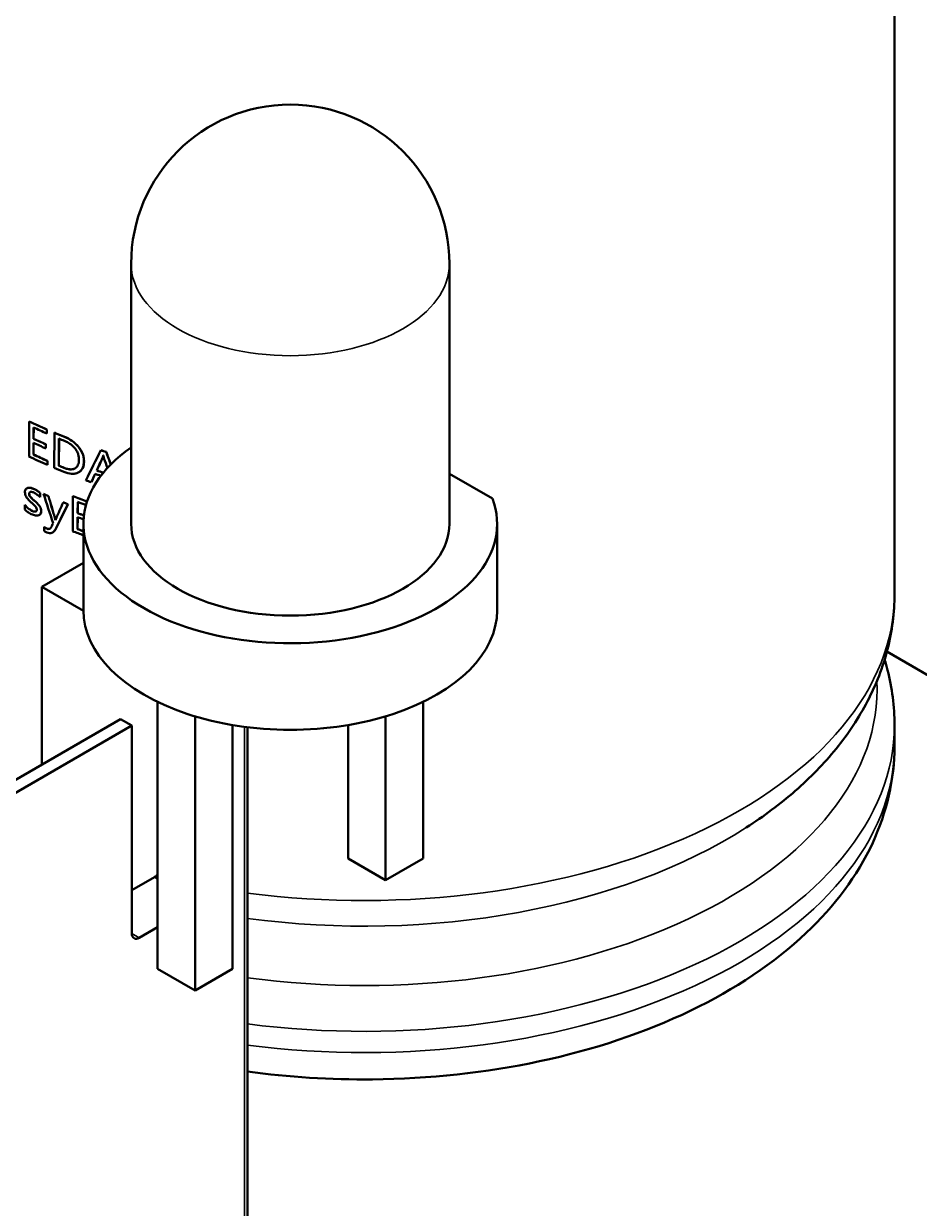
# Model space of a CAD drawing. Header units: millimetres. Extents: x -86 to 841, y -58 to 594.
# Drawn here: x 179.64 to 188.09, y 205.02 to 216.18 of the extents above; entities that cross this region are included whole.
import ezdxf

# ---------------------------------------------------------------- set-up
doc = ezdxf.new("R2010")
doc.units = ezdxf.units.MM
doc.layers.add('Visible (ISO)', color=7, linetype='Continuous', lineweight=50)
doc.layers.add('Visible Narrow (ISO)', color=7, linetype='Continuous', lineweight=35)

msp = doc.modelspace()

# ---------------------------------------------------------------- linework, layer by layer
at = {"layer": 'Visible (ISO)'}
for p, q in [((187.853, 221.454), (187.853, 210.803)), ((180.657, 211.467), (180.657, 213.917)), ((183.657, 211.467), (183.657, 213.917)), ((179.696, 212.432), (179.694, 212.101)), ((179.696, 212.432), (179.697, 212.432)), ((179.736, 212.268), (179.737, 212.374)), ((179.738, 212.374), (179.737, 212.269)), ((179.862, 212.317), (179.863, 212.356)), ((179.863, 212.356), (179.863, 212.318)), ((179.863, 212.356), (179.863, 212.356)), ((179.735, 212.119), (179.736, 212.23)), ((179.736, 212.268), (179.737, 212.269)), ((179.737, 212.23), (179.736, 212.119)), ((179.862, 212.317), (179.863, 212.318)), ((179.933, 212.325), (179.931, 211.994)), ((179.933, 212.325), (179.934, 212.326)), ((179.976, 212.269), (179.974, 212.014)), ((179.975, 212.014), (179.977, 212.269)), ((179.735, 212.119), (179.736, 212.119)), ((179.852, 212.216), (179.853, 212.216)), ((179.852, 212.178), (179.852, 212.216)), ((179.852, 212.178), (179.853, 212.178)), ((179.853, 212.216), (179.853, 212.178)), ((180.371, 212.16), (180.371, 212.16)), ((180.421, 212.143), (180.422, 212.143)), ((179.868, 212.059), (179.869, 212.059)), ((179.868, 212.021), (179.868, 212.059)), ((179.868, 212.021), (179.869, 212.022)), ((179.869, 212.059), (179.869, 212.022)), ((179.974, 212.014), (179.975, 212.014)), ((180.395, 212.109), (180.394, 212.11)), ((180.163, 211.953), (180.164, 211.953)), ((180.332, 211.969), (180.333, 211.97)), ((184.064, 211.704), (183.657, 211.939)), ((179.672, 211.8), (179.672, 211.8)), ((180.282, 211.858), (180.282, 211.859)), ((179.798, 211.757), (179.799, 211.758)), ((179.798, 211.717), (179.798, 211.757)), ((179.798, 211.717), (179.799, 211.717)), ((179.799, 211.758), (179.799, 211.717)), ((179.831, 211.748), (179.832, 211.748)), ((179.877, 211.727), (179.878, 211.728)), ((180.016, 211.669), (180.017, 211.669)), ((180.108, 211.728), (180.106, 211.396)), ((180.108, 211.728), (180.109, 211.728)), ((180.152, 211.566), (180.153, 211.672)), ((180.154, 211.672), (180.153, 211.567)), ((179.654, 211.644), (179.655, 211.645)), ((179.654, 211.644), (179.654, 211.601)), ((180.061, 211.651), (180.062, 211.652)), ((180.152, 211.566), (180.153, 211.567)), ((179.792, 211.55), (179.792, 211.55)), ((179.938, 211.523), (179.939, 211.524)), ((179.943, 211.502), (179.938, 211.523)), ((179.939, 211.524), (179.944, 211.502)), ((179.943, 211.502), (179.944, 211.502)), ((179.944, 211.501), (179.943, 211.502)), ((179.944, 211.502), (179.944, 211.502)), ((180.151, 211.417), (180.152, 211.528)), ((180.153, 211.528), (180.152, 211.417)), ((180.207, 211.467), (180.207, 210.651)), ((184.107, 211.467), (184.107, 210.651)), ((179.837, 211.436), (179.838, 211.437)), ((179.837, 211.436), (179.837, 211.4)), ((179.916, 211.385), (179.917, 211.385)), ((180.151, 211.417), (180.152, 211.417)), ((180.207, 211.098), (179.815, 210.872)), ((179.815, 210.872), (180.207, 210.645)), ((179.815, 209.198), (179.815, 210.872)), ((187.781, 210.262), (198.407, 204.127)), ((180.906, 207.274), (180.906, 209.787)), ((183.409, 208.311), (183.409, 209.787)), ((180.558, 209.627), (177.765, 208.014)), ((177.835, 207.933), (180.664, 209.565)), ((180.664, 209.565), (180.558, 209.627)), ((180.664, 209.565), (180.664, 207.606)), ((181.259, 207.07), (181.259, 209.651)), ((181.613, 207.274), (181.613, 209.57)), ((181.754, 209.549), (181.754, 204.527)), ((182.702, 208.311), (182.702, 209.57)), ((183.055, 208.107), (183.055, 209.651)), ((187.853, 209.57), (187.853, 209.37)), ((182.702, 208.311), (183.055, 208.107)), ((183.055, 208.107), (183.409, 208.311)), ((180.664, 208.014), (180.876, 208.137)), ((180.734, 207.565), (180.906, 207.664)), ((180.906, 207.274), (181.259, 207.07)), ((181.259, 207.07), (181.613, 207.274))]:
    msp.add_line(p, q, dxfattribs=at)
msp.add_arc((182.157, 213.917), 1.5, 0, 180, dxfattribs=at)
for centre, major_axis, ratio, start_param, end_param in [((182.853, 214.674), (-5.001, 0.031), 0.58143, 0.891177, 0.933393), ((182.853, 214.674), (5, -0.031), 0.58143, 4.03279, 4.075014), ((182.853, 214.636), (-5.001, 0.031), 0.58143, 0.901698, 0.933355), ((182.853, 214.529), (5.001, -0.031), 0.58143, 4.043105, 4.072429), ((182.853, 214.491), (-5.001, 0.031), 0.58143, 0.901446, 0.93077), ((182.853, 214.529), (-5, 0.031), 0.58143, 0.901535, 0.930865), ((182.853, 214.674), (5.001, -0.031), 0.58143, 4.092433, 4.11599), ((182.853, 214.674), (-5, 0.031), 0.58143, 0.950873, 0.974435), ((182.853, 214.636), (5.001, -0.031), 0.58143, 4.103016, 4.115502), ((182.853, 214.38), (-5.001, 0.031), 0.58143, 0.901223, 0.934746), ((182.853, 214.38), (5, -0.031), 0.58143, 4.042838, 4.076368), ((182.157, 211.467), (-1.95, 0), 0.57735, 5.590025, 9.63702), ((204.157, 224.291), (-25.112, -24.463), 0.328748, 5.527019, 5.539487), ((182.853, 214.674), (-5, 0.031), 0.581431, 1.05502, 1.066677), ((182.853, 214.674), (5.001, -0.031), 0.581432, 4.196555, 4.20821), ((205.247, 230.278), (5.313, 36.164), 0.742652, 2.201326, 2.205041), ((205.241, 230.274), (-5.311, -36.155), 0.742652, 5.342939, 5.346648), ((182.853, 214.342), (5.001, -0.031), 0.58143, 4.03219, 4.076272), ((182.853, 214.38), (-5.001, 0.031), 0.58143, 0.960968, 0.972966), ((182.853, 214.38), (5, -0.031), 0.581431, 4.102595, 4.114596), ((182.853, 211.64), (-4.505, -9.226), 0.235428, 4.778547, 4.791393), ((182.853, 211.64), (-4.504, -9.225), 0.235429, 4.778491, 4.791339), ((182.853, 217.696), (-3.228, 13.652), 0.279774, 1.927402, 1.934743), ((182.853, 214.342), (-5.001, 0.031), 0.58143, 0.950256, 0.972964), ((182.853, 211.575), (-4.481, -9.481), 0.233939, 4.784592, 4.792762), ((182.853, 211.575), (-4.482, -9.483), 0.23394, 4.78458, 4.79281), ((182.853, 214.433), (5.001, -0.031), 0.58143, 4.184133, 4.196579), ((182.853, 214.47), (-5.001, 0.031), 0.58143, 1.046077, 1.060401), ((182.853, 214.47), (5, -0.031), 0.58143, 4.187722, 4.201979), ((182.853, 214.342), (-5.001, 0.031), 0.581431, 1.022398, 1.034339), ((180.709, 211.849), (-1.053, -0.091), 0.282951, 6.256792, 6.402886), ((182.853, 214.052), (5.001, -0.031), 0.581431, 4.067075, 4.078584), ((205.954, 228.788), (-4.959, -37.328), 0.74622, 5.282761, 5.291044), ((182.853, 214.052), (-5, 0.031), 0.581431, 0.925512, 0.937024), ((182.853, 215.82), (-3.231, 14.183), 0.269126, 1.801741, 1.81679), ((182.853, 215.82), (-3.23, 14.18), 0.269127, 1.801771, 1.816824), ((182.853, 212.05), (-4.512, -9.141), 0.235879, 4.86973, 4.886152), ((182.853, 214.052), (5.001, -0.031), 0.581431, 4.11286, 4.12361), ((182.853, 214.052), (-5, 0.031), 0.58143, 0.971306, 0.982059), ((182.853, 214.147), (-5.001, 0.031), 0.58143, 0.993354, 1.024988), ((182.853, 214.147), (5, -0.031), 0.58143, 4.134988, 4.166505), ((182.853, 214.109), (5.001, -0.031), 0.58143, 4.145613, 4.164138), ((203.659, 224.142), (-24.819, -23.816), 0.320019, 5.555029, 5.565502), ((203.664, 224.145), (24.825, 23.821), 0.320019, 2.413451, 2.423922), ((182.853, 214.003), (5.001, -0.031), 0.58143, 4.145455, 4.15959), ((182.853, 214.003), (-5, 0.031), 0.58143, 1.003906, 1.017891), ((182.853, 212.312), (4.659, 7.614), 0.238653, 1.825249, 1.82985), ((182.853, 213.965), (-5.001, 0.031), 0.58143, 1.003795, 1.017214), ((182.157, 211.467), (1.5, 0), 0.57735, 3.141593, 6.283185), ((179.937, 211.426), (-0.123, 0.013), 0.478814, 0.674895, 0.981515), ((182.853, 213.815), (5.001, -0.031), 0.58143, 4.134358, 4.158482), ((182.853, 213.853), (-5.001, 0.031), 0.58143, 1.003566, 1.016889), ((182.853, 213.853), (5, -0.031), 0.58143, 4.145202, 4.158357), ((182.157, 210.651), (-1.95, 0), 0.57735, 0, 3.141593), ((180.876, 208.218), (0.05, 0.0866), 0.57735, 3.926991, 4.363123), ((180.734, 207.647), (-0.05, -0.0866), 0.57735, 5.497787, 7.068583)]:
    msp.add_ellipse(centre, major_axis=major_axis, ratio=ratio, start_param=start_param, end_param=end_param, dxfattribs=at)
for points, knots in [([(180.127, 212.178), (180.119, 212.187), (180.11, 212.196), (180.101, 212.204), (180.087, 212.216), (180.071, 212.227), (180.056, 212.235), (180.046, 212.24), (180.037, 212.244), (180.027, 212.248)], [0, 0, 0, 0, 0.0000366217, 0.0000366217, 0.0000366217, 0.0000940427, 0.0000940427, 0.0000940427, 0.0001282937, 0.0001282937, 0.0001282937, 0.0001282937]), ([(180.16, 212.191), (180.142, 212.213), (180.121, 212.232), (180.076, 212.264), (180.053, 212.276), (180.029, 212.286)], [0, 0, 0, 0, 0.00855877, 0.00855877, 0.01710103, 0.01710103, 0.01710103, 0.01710103]), ([(180.03, 212.286), (180.054, 212.277), (180.077, 212.264), (180.122, 212.232), (180.143, 212.213), (180.161, 212.191)], [-0.01710117, -0.01710117, -0.01710117, -0.01710117, -0.00855989, -0.00855989, 0, 0, 0, 0]), ([(180.164, 212.07), (180.164, 212.079), (180.164, 212.087), (180.162, 212.105), (180.159, 212.115), (180.153, 212.135), (180.149, 212.145), (180.138, 212.163), (180.133, 212.171), (180.127, 212.178)], [0, 0, 0, 0, 0.00306514, 0.00306514, 0.00638116, 0.00638116, 0.009917, 0.009917, 0.01278182, 0.01278182, 0.01278182, 0.01278182]), ([(180.212, 212.054), (180.212, 212.064), (180.212, 212.075), (180.208, 212.098), (180.205, 212.111), (180.195, 212.136), (180.189, 212.148), (180.175, 212.171), (180.168, 212.181), (180.16, 212.191)], [0, 0, 0, 0, 0.003813, 0.003813, 0.00818941, 0.00818941, 0.01257546, 0.01257546, 0.01632709, 0.01632709, 0.01632709, 0.01632709]), ([(180.161, 212.191), (180.169, 212.182), (180.176, 212.172), (180.19, 212.149), (180.196, 212.136), (180.205, 212.111), (180.209, 212.098), (180.212, 212.075), (180.213, 212.064), (180.213, 212.054)], [-0.0163273, -0.0163273, -0.0163273, -0.0163273, -0.01255812, -0.01255812, -0.00814601, -0.00814601, -0.00379594, -0.00379594, 0, 0, 0, 0]), ([(180.126, 211.988), (180.132, 211.991), (180.138, 211.995), (180.148, 212.006), (180.152, 212.013), (180.159, 212.029), (180.161, 212.037), (180.164, 212.053), (180.164, 212.062), (180.164, 212.07)], [0, 0, 0, 0, 0.0029437, 0.0029437, 0.00653283, 0.00653283, 0.00992637, 0.00992637, 0.01304243, 0.01304243, 0.01304243, 0.01304243]), ([(180.158, 211.95), (180.166, 211.954), (180.174, 211.959), (180.188, 211.972), (180.194, 211.981), (180.204, 212), (180.207, 212.011), (180.211, 212.032), (180.212, 212.043), (180.212, 212.054)], [0, 0, 0, 0, 0.00389659, 0.00389659, 0.00846287, 0.00846287, 0.01299997, 0.01299997, 0.01698128, 0.01698128, 0.01698128, 0.01698128]), ([(180.213, 212.054), (180.213, 212.043), (180.212, 212.033), (180.208, 212.011), (180.205, 212.001), (180.195, 211.981), (180.189, 211.973), (180.176, 211.961), (180.17, 211.957), (180.164, 211.953)], [-0.01698131, -0.01698131, -0.01698131, -0.01698131, -0.01299979, -0.01299979, -0.00846205, -0.00846205, -0.00389619, -0.00389619, -0.00086407, -0.00086407, -0.00086407, -0.00086407]), ([(180.394, 212.11), (180.393, 212.105), (180.392, 212.1), (180.391, 212.095), (180.39, 212.093), (180.389, 212.091), (180.388, 212.088)], [0, 0, 0, 0, 0.00001931394, 0.00001931394, 0.00001931394, 0.00002936793, 0.00002936793, 0.00002936793, 0.00002936793]), ([(180.389, 212.089), (180.391, 212.093), (180.392, 212.098), (180.393, 212.102), (180.394, 212.105), (180.394, 212.107), (180.395, 212.109)], [0, 0, 0, 0, 0.00001932907, 0.00001932907, 0.00001932907, 0.00002851437, 0.00002851437, 0.00002851437, 0.00002851437]), ([(180.401, 212.084), (180.4, 212.087), (180.399, 212.09), (180.398, 212.093), (180.397, 212.098), (180.396, 212.104), (180.395, 212.109)], [0, 0, 0, 0, 0.00001030729, 0.00001030729, 0.00001030729, 0.00002924575, 0.00002924575, 0.00002924575, 0.00002924575]), ([(180.023, 211.994), (180.042, 211.986), (180.061, 211.981), (180.087, 211.979), (180.096, 211.979), (180.112, 211.982), (180.119, 211.984), (180.126, 211.988)], [0, 0, 0, 0, 0.00671428, 0.00671428, 0.01002184, 0.01002184, 0.01337735, 0.01337735, 0.01337735, 0.01337735]), ([(180.023, 211.956), (180.048, 211.946), (180.072, 211.94), (180.107, 211.938), (180.118, 211.938), (180.139, 211.942), (180.149, 211.945), (180.158, 211.95)], [0, 0, 0, 0, 0.00881573, 0.00881573, 0.01312764, 0.01312764, 0.01756067, 0.01756067, 0.01756067, 0.01756067]), ([(180.127, 211.988), (180.119, 211.984), (180.11, 211.981), (180.1, 211.98), (180.087, 211.979), (180.072, 211.98), (180.057, 211.984), (180.046, 211.986), (180.035, 211.99), (180.024, 211.994)], [0, 0, 0, 0, 0.0000391565, 0.0000391565, 0.0000391565, 0.0000939298, 0.0000939298, 0.0000939298, 0.0001334571, 0.0001334571, 0.0001334571, 0.0001334571]), ([(179.681, 211.804), (179.675, 211.802), (179.67, 211.8), (179.666, 211.796), (179.662, 211.792), (179.659, 211.786), (179.657, 211.78), (179.656, 211.775), (179.655, 211.771), (179.655, 211.766)], [0, 0, 0, 0, 0.00002706314, 0.00002706314, 0.00002706314, 0.00005449766, 0.00005449766, 0.00005449766, 0.00007276127, 0.00007276127, 0.00007276127, 0.00007276127]), ([(179.744, 211.793), (179.738, 211.796), (179.731, 211.798), (179.725, 211.8), (179.719, 211.802), (179.713, 211.804), (179.707, 211.805), (179.698, 211.806), (179.689, 211.806), (179.681, 211.804)], [0, 0, 0, 0, 0.00002391265, 0.00002391265, 0.00002391265, 0.00004780156, 0.00004780156, 0.00004780156, 0.00008567767, 0.00008567767, 0.00008567767, 0.00008567767]), ([(179.682, 211.804), (179.687, 211.806), (179.692, 211.806), (179.698, 211.806), (179.703, 211.806), (179.708, 211.805), (179.714, 211.804), (179.724, 211.802), (179.734, 211.798), (179.745, 211.793)], [0, 0, 0, 0, 0.00002398734, 0.00002398734, 0.00002398734, 0.00004564515, 0.00004564515, 0.00004564515, 0.00008546989, 0.00008546989, 0.00008546989, 0.00008546989]), ([(179.798, 211.757), (179.794, 211.761), (179.789, 211.765), (179.785, 211.768), (179.78, 211.772), (179.775, 211.775), (179.77, 211.778), (179.762, 211.784), (179.753, 211.789), (179.744, 211.793)], [0, 0, 0, 0, 0.00001858906, 0.00001858906, 0.00001858906, 0.00003717393, 0.00003717393, 0.00003717393, 0.00007099953, 0.00007099953, 0.00007099953, 0.00007099953]), ([(179.745, 211.793), (179.75, 211.791), (179.754, 211.788), (179.759, 211.786), (179.764, 211.783), (179.769, 211.78), (179.774, 211.777), (179.782, 211.771), (179.791, 211.765), (179.799, 211.758)], [0, 0, 0, 0, 0.00001857721, 0.00001857721, 0.00001857721, 0.00003716223, 0.00003716223, 0.00003716223, 0.00007104071, 0.00007104071, 0.00007104071, 0.00007104071]), ([(179.666, 211.723), (179.669, 211.718), (179.672, 211.713), (179.68, 211.703), (179.684, 211.698), (179.697, 211.685), (179.706, 211.676), (179.715, 211.668)], [0, 0, 0, 0, 0.001694216, 0.001694216, 0.003668459, 0.003668459, 0.007330212, 0.007330212, 0.007330212, 0.007330212]), ([(179.696, 211.75), (179.696, 211.752), (179.696, 211.754), (179.697, 211.758), (179.698, 211.76), (179.7, 211.763), (179.702, 211.764), (179.705, 211.766), (179.706, 211.767), (179.708, 211.767)], [0, 0, 0, 0, 0.000807507, 0.000807507, 0.001660701, 0.001660701, 0.002541538, 0.002541538, 0.003383073, 0.003383073, 0.003383073, 0.003383073]), ([(179.705, 211.724), (179.701, 211.729), (179.698, 211.734), (179.697, 211.74), (179.696, 211.743), (179.696, 211.747), (179.696, 211.75)], [0, 0, 0, 0, 0.000018698, 0.000018698, 0.000018698, 0.00003022252, 0.00003022252, 0.00003022252, 0.00003022252]), ([(179.704, 211.765), (179.702, 211.764), (179.701, 211.763), (179.699, 211.76), (179.698, 211.758), (179.697, 211.754), (179.697, 211.752), (179.697, 211.75)], [-0.002524675, -0.002524675, -0.002524675, -0.002524675, -0.001660696, -0.001660696, -0.00080749, -0.00080749, 0, 0, 0, 0]), ([(179.697, 211.75), (179.697, 211.745), (179.698, 211.739), (179.7, 211.733), (179.702, 211.73), (179.703, 211.727), (179.705, 211.724)], [0, 0, 0, 0, 0.00002003529, 0.00002003529, 0.00002003529, 0.00003030301, 0.00003030301, 0.00003030301, 0.00003030301]), ([(179.705, 211.724), (179.709, 211.719), (179.714, 211.714), (179.727, 211.7), (179.736, 211.692), (179.744, 211.685)], [-0.005663827, -0.005663827, -0.005663827, -0.005663827, -0.003284473, -0.003284473, 0, 0, 0, 0]), ([(179.743, 211.685), (179.737, 211.691), (179.73, 211.697), (179.715, 211.711), (179.708, 211.718), (179.705, 211.724)], [0, 0, 0, 0, 0.002721799, 0.002721799, 0.006035093, 0.006035093, 0.006035093, 0.006035093]), ([(179.708, 211.767), (179.711, 211.768), (179.714, 211.768), (179.717, 211.768), (179.719, 211.768), (179.722, 211.767), (179.725, 211.766), (179.73, 211.765), (179.735, 211.763), (179.74, 211.761)], [0, 0, 0, 0, 0.00001241194, 0.00001241194, 0.00001241194, 0.00002332662, 0.00002332662, 0.00002332662, 0.00004236659, 0.00004236659, 0.00004236659, 0.00004236659]), ([(179.715, 211.668), (179.722, 211.662), (179.729, 211.655), (179.743, 211.642), (179.751, 211.634), (179.757, 211.627)], [0, 0, 0, 0, 0.002924403, 0.002924403, 0.005898873, 0.005898873, 0.005898873, 0.005898873]), ([(179.74, 211.761), (179.745, 211.758), (179.751, 211.756), (179.756, 211.752), (179.761, 211.749), (179.767, 211.745), (179.772, 211.741), (179.781, 211.734), (179.79, 211.726), (179.798, 211.717)], [0, 0, 0, 0, 0.00002071129, 0.00002071129, 0.00002071129, 0.00004144261, 0.00004144261, 0.00004144261, 0.00007847021, 0.00007847021, 0.00007847021, 0.00007847021]), ([(179.795, 211.63), (179.789, 211.64), (179.78, 211.651), (179.762, 211.668), (179.752, 211.677), (179.743, 211.685)], [0, 0, 0, 0, 0.003547352, 0.003547352, 0.007010254, 0.007010254, 0.007010254, 0.007010254]), ([(179.744, 211.685), (179.753, 211.678), (179.763, 211.669), (179.78, 211.651), (179.79, 211.641), (179.796, 211.631)], [-0.007010258, -0.007010258, -0.007010258, -0.007010258, -0.003547534, -0.003547534, 0, 0, 0, 0]), ([(179.719, 211.59), (179.713, 211.593), (179.707, 211.597), (179.701, 211.601), (179.695, 211.604), (179.689, 211.609), (179.684, 211.613), (179.673, 211.622), (179.663, 211.633), (179.654, 211.644)], [0, 0, 0, 0, 0.00002411131, 0.00002411131, 0.00002411131, 0.00004675413, 0.00004675413, 0.00004675413, 0.0000903818, 0.0000903818, 0.0000903818, 0.0000903818]), ([(179.654, 211.601), (179.663, 211.592), (179.672, 211.584), (179.693, 211.57), (179.704, 211.563), (179.715, 211.558)], [0, 0, 0, 0, 0.003934316, 0.003934316, 0.008192874, 0.008192874, 0.008192874, 0.008192874]), ([(179.655, 211.645), (179.66, 211.638), (179.665, 211.632), (179.671, 211.627), (179.676, 211.621), (179.682, 211.616), (179.687, 211.611), (179.698, 211.603), (179.709, 211.596), (179.72, 211.591)], [0, 0, 0, 0, 0.00002408543, 0.00002408543, 0.00002408543, 0.00004780567, 0.00004780567, 0.00004780567, 0.0000904597, 0.0000904597, 0.0000904597, 0.0000904597]), ([(179.715, 211.558), (179.722, 211.555), (179.729, 211.552), (179.735, 211.55), (179.742, 211.548), (179.749, 211.546), (179.755, 211.545), (179.765, 211.544), (179.774, 211.544), (179.782, 211.546)], [0, 0, 0, 0, 0.00002601562, 0.00002601562, 0.00002601562, 0.00005190329, 0.00005190329, 0.00005190329, 0.00008984195, 0.00008984195, 0.00008984195, 0.00008984195]), ([(179.767, 211.6), (179.767, 211.596), (179.766, 211.592), (179.763, 211.586), (179.762, 211.585), (179.757, 211.582), (179.754, 211.581), (179.746, 211.581), (179.741, 211.582), (179.73, 211.585), (179.725, 211.588), (179.719, 211.59)], [0, 0, 0, 0, 0.001507147, 0.001507147, 0.002738584, 0.002738584, 0.004121882, 0.004121882, 0.006037863, 0.006037863, 0.008156392, 0.008156392, 0.008156392, 0.008156392]), ([(179.72, 211.591), (179.725, 211.588), (179.731, 211.586), (179.741, 211.582), (179.747, 211.581), (179.754, 211.582), (179.757, 211.582), (179.76, 211.583)], [-0.00815649, -0.00815649, -0.00815649, -0.00815649, -0.006039338, -0.006039338, -0.004124451, -0.004124451, -0.002804351, -0.002804351, -0.002804351, -0.002804351]), ([(179.757, 211.627), (179.76, 211.622), (179.764, 211.616), (179.765, 211.611), (179.766, 211.607), (179.767, 211.603), (179.767, 211.6)], [0, 0, 0, 0, 0.0000195377, 0.0000195377, 0.0000195377, 0.00003182247, 0.00003182247, 0.00003182247, 0.00003182247]), ([(179.782, 211.546), (179.786, 211.547), (179.789, 211.548), (179.796, 211.553), (179.799, 211.555), (179.804, 211.563), (179.806, 211.567), (179.808, 211.576), (179.808, 211.58), (179.808, 211.585)], [0, 0, 0, 0, 0.00177437, 0.00177437, 0.003713926, 0.003713926, 0.005677542, 0.005677542, 0.007436163, 0.007436163, 0.007436163, 0.007436163]), ([(179.809, 211.586), (179.809, 211.581), (179.809, 211.576), (179.807, 211.567), (179.805, 211.563), (179.8, 211.556), (179.797, 211.553), (179.793, 211.551), (179.793, 211.55), (179.792, 211.55)], [-0.007436166, -0.007436166, -0.007436166, -0.007436166, -0.005680682, -0.005680682, -0.003721585, -0.003721585, -0.001777693, -0.001777693, -0.001593023, -0.001593023, -0.001593023, -0.001593023]), ([(179.808, 211.585), (179.808, 211.589), (179.808, 211.592), (179.807, 211.6), (179.806, 211.604), (179.803, 211.616), (179.8, 211.623), (179.795, 211.63)], [0, 0, 0, 0, 0.00129453, 0.00129453, 0.002684472, 0.002684472, 0.005255615, 0.005255615, 0.005255615, 0.005255615]), ([(179.796, 211.631), (179.8, 211.624), (179.804, 211.616), (179.807, 211.604), (179.808, 211.6), (179.809, 211.593), (179.809, 211.589), (179.809, 211.586)], [-0.005255618, -0.005255618, -0.005255618, -0.005255618, -0.002684471, -0.002684471, -0.001294502, -0.001294502, 0, 0, 0, 0]), ([(179.861, 211.421), (179.856, 211.423), (179.852, 211.426), (179.848, 211.428), (179.844, 211.431), (179.841, 211.434), (179.837, 211.436)], [0, 0, 0, 0, 0.00001612605, 0.00001612605, 0.00001612605, 0.00002994817, 0.00002994817, 0.00002994817, 0.00002994817]), ([(179.838, 211.437), (179.842, 211.433), (179.846, 211.43), (179.85, 211.428), (179.854, 211.425), (179.858, 211.423), (179.861, 211.422)], [0, 0, 0, 0, 0.00001612111, 0.00001612111, 0.00001612111, 0.00002996512, 0.00002996512, 0.00002996512, 0.00002996512]), ([(179.903, 211.436), (179.9, 211.431), (179.897, 211.426), (179.893, 211.423), (179.89, 211.421), (179.886, 211.419), (179.882, 211.418), (179.878, 211.417), (179.874, 211.417), (179.869, 211.418), (179.866, 211.419), (179.863, 211.42), (179.861, 211.421)], [0, 0, 0, 0, 0.00002558143, 0.00002558143, 0.00002558143, 0.00004280675, 0.00004280675, 0.00004280675, 0.00006018971, 0.00006018971, 0.00006018971, 0.00007092532, 0.00007092532, 0.00007092532, 0.00007092532]), ([(179.861, 211.422), (179.866, 211.42), (179.87, 211.418), (179.875, 211.418), (179.879, 211.418), (179.883, 211.418), (179.887, 211.42), (179.888, 211.42), (179.889, 211.42), (179.89, 211.421)], [0, 0, 0, 0, 0.00001696064, 0.00001696064, 0.00001696064, 0.00003403105, 0.00003403105, 0.00003403105, 0.00003928697, 0.00003928697, 0.00003928697, 0.00003928697]), ([(179.863, 211.384), (179.871, 211.381), (179.88, 211.379), (179.887, 211.378), (179.895, 211.378), (179.902, 211.379), (179.908, 211.381), (179.917, 211.384), (179.925, 211.39), (179.931, 211.397), (179.938, 211.404), (179.944, 211.414), (179.949, 211.424)], [0, 0, 0, 0, 0.0000299468, 0.0000299468, 0.0000299468, 0.0000599102, 0.0000599102, 0.0000599102, 0.0001012565, 0.0001012565, 0.0001012565, 0.0001489263, 0.0001489263, 0.0001489263, 0.0001489263]), ([(179.949, 211.424), (179.942, 211.408), (179.931, 211.394), (179.918, 211.386), (179.917, 211.385), (179.917, 211.385)], [-0.014567521, -0.014567521, -0.014567521, -0.014567521, -0.007570363, -0.007570363, -0.007334288, -0.007334288, -0.007334288, -0.007334288]), ([(187.853, 210.803), (187.853, 210.629), (187.831, 210.455), (187.744, 210.116), (187.68, 209.951), (187.517, 209.637), (187.417, 209.488), (187.188, 209.206), (187.059, 209.073), (186.775, 208.826), (186.621, 208.71), (186.455, 208.604)], [2.3561945, 2.3561945, 2.3561945, 2.3561945, 2.5023147, 2.5023147, 2.6484349, 2.6484349, 2.7945551, 2.7945551, 2.9406753, 2.9406753, 3.0867955, 3.0867955, 3.0867955, 3.0867955]), ([(187.76, 210.187), (187.77, 210.154), (187.779, 210.121), (187.831, 209.919), (187.853, 209.745), (187.853, 209.57)], [2.1816434, 2.1816434, 2.1816434, 2.1816434, 2.2100743, 2.2100743, 2.3561945, 2.3561945, 2.3561945, 2.3561945]), ([(187.853, 209.37), (187.853, 209.058), (187.78, 208.747), (187.502, 208.147), (187.287, 207.862), (186.718, 207.324), (186.348, 207.079), (185.5, 206.671), (185.017, 206.51), (184, 206.293), (183.467, 206.236), (182.537, 206.227), (182.14, 206.251), (181.754, 206.304)], [2.356194, 2.356194, 2.356194, 2.356194, 2.617949, 2.617949, 2.904018, 2.904018, 3.231749, 3.231749, 3.572353, 3.572353, 3.910285, 3.910285, 4.160418, 4.160418, 4.160418, 4.160418])]:
    msp.add_open_spline(points, degree=3, knots=knots, dxfattribs=at)
for points in [[(180.128, 211.989), (180.128, 211.989), (180.127, 211.989), (180.127, 211.988)], [(179.672, 211.8), (179.675, 211.802), (179.678, 211.803), (179.682, 211.804)], [(179.949, 211.518), (179.947, 211.513), (179.945, 211.507), (179.944, 211.501)]]:
    msp.add_open_spline(points, degree=3, dxfattribs=at)
at = {"layer": 'Visible Narrow (ISO)'}
for p, q in [((180.029, 212.286), (180.03, 212.286)), ((180.16, 212.191), (180.161, 212.191)), ((180.212, 212.054), (180.213, 212.054)), ((180.388, 212.088), (180.389, 212.089)), ((180.023, 211.994), (180.024, 211.994)), ((180.126, 211.988), (180.127, 211.988)), ((179.681, 211.804), (179.682, 211.804)), ((179.744, 211.793), (179.745, 211.793)), ((179.696, 211.75), (179.697, 211.75)), ((179.705, 211.724), (179.705, 211.724)), ((179.743, 211.685), (179.744, 211.685)), ((179.719, 211.59), (179.72, 211.591)), ((179.795, 211.63), (179.796, 211.631)), ((179.808, 211.585), (179.809, 211.586)), ((179.861, 211.421), (179.861, 211.422)), ((179.949, 211.424), (179.949, 211.424)), ((181.724, 204.544), (181.724, 209.553)), ((180.906, 208.119), (180.876, 208.137)), ((180.664, 207.606), (180.734, 207.565))]:
    msp.add_line(p, q, dxfattribs=at)
for centre, major_axis, start_param, end_param in [((182.157, 213.917), (1.5, 0), 3.141593, 6.283185), ((182.853, 210.803), (5, 0), 4.490702, 6.283185), ((182.853, 209.907), (4.836, 0), 4.483069, 6.311173), ((182.853, 209.57), (5, 0), 4.490702, 6.283185), ((182.853, 209.37), (5, 0), 4.490702, 6.283185), ((182.853, 210.467), (-4.836, 0), 1.341477, 2.410992)]:
    msp.add_ellipse(centre, major_axis=major_axis, ratio=0.57735, start_param=start_param, end_param=end_param, dxfattribs=at)

doc.saveas('drawing.dxf')
